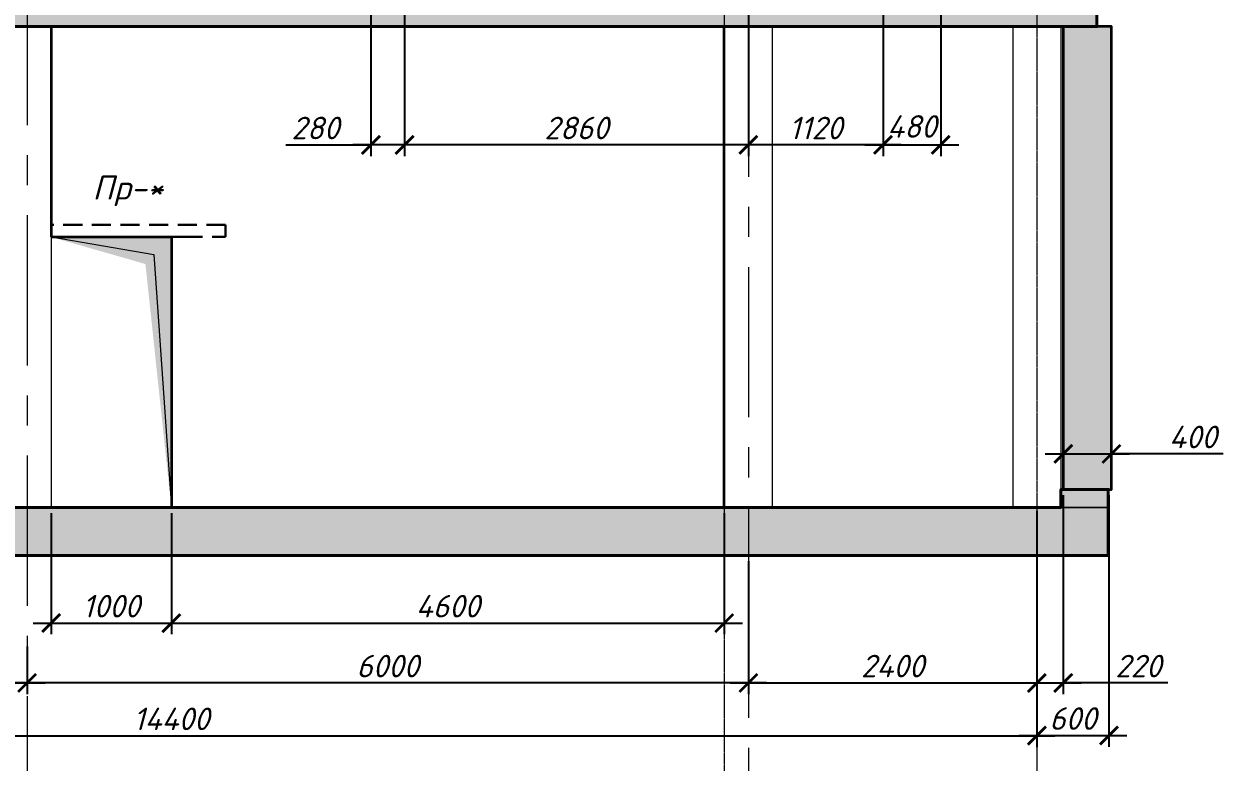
# Model space of a CAD drawing. Header units: millimetres. Extents: x -238377 to 196118, y -123284 to 30177.
# Drawn here: x 168015 to 177990, y -82633 to -76492 of the extents above; entities that cross this region are included whole.
import ezdxf

# ---------------------------------------------------------------- set-up
doc = ezdxf.new("R2010")
doc.units = ezdxf.units.MM
doc.header["$MEASUREMENT"] = 0
doc.linetypes.add('CENTERX2', pattern=[4, 2.5, -0.5, 0.5, -0.5])
doc.linetypes.add('HIDDEN2', pattern=[4.7625, 3.175, -1.5875])
doc.layers.get('0').update_dxf_attribs({"lineweight": 5})
doc.layers.add('#Hatch', color=7, linetype='Continuous', lineweight=5, true_color=0x4d4d4d)
for name, color, linetype, lineweight in [('#Бетон', 10, 'Continuous', 15), ('#Бетон разрез', 20, 'Continuous', 40), ('#Выноски', 150, 'Continuous', 15), ('#Газобетон', 152, 'Continuous', 35), ('#размеры', 7, 'Continuous', 5), ('k_ Осевая', 8, 'CENTERX2', 9), ('Линия пунктир', 190, 'HIDDEN2', 9), ('Линия Тонкая', 252, 'Continuous', 9)]:
    doc.layers.add(name, color=color, linetype=linetype, lineweight=lineweight)
doc.styles.add('STEP PR', font='isocpeui.ttf')
doc.dimstyles.new('SPDS', dxfattribs={"dimscale": 10, "dimtxt": 2.5, "dimasz": 2, "dimexe": 1.25, "dimexo": 0.625, "dimtad": 1, "dimdec": 0, "dimrnd": 0.001, "dimtxsty": 'STEP PR', "dimblk": 'ARCHTICK', "dimcen": 2.5, "dimdle": 2, "dimclrd": 256, "dimclre": 256, "dimclrt": 7, "dimadec": 0, "dimazin": 2, "dimtfac": 0.75, "dimtdec": 0, "dimtmove": 1, "dimatfit": 3, "dimfxl": 1, "dimtolj": 1, "dimarcsym": 1})

# ---------------------------------------------------------------- blocks, each defined once
blk = doc.blocks.new('_ArchTick')
at = {"color": 0, "linetype": 'ByBlock', "const_width": 0.15}
blk.add_lwpolyline([(-0.5, -0.5), (0.5, 0.5)], dxfattribs=at)
blk = doc.blocks.new('*D832')
at = {"layer": '#размеры', "lineweight": -2, "transparency": 16777216}
for p, q in [((162041.4, -81021.8), (162041.4, -82068.7)), ((168041.4, -81671.8), (168041.4, -82068.7)), ((161891.4, -81974.9), (168191.4, -81974.9))]:
    blk.add_line(p, q, dxfattribs=at)
at = {"layer": 'Defpoints', "color": 0, "transparency": 16777216}
for p in [(162041.4, -80974.9), (168041.4, -81624.9), (168041.4, -81974.9)]:
    blk.add_point(p, dxfattribs=at)
at = {"layer": '#размеры', "lineweight": -2, "transparency": 16777216, "xscale": 150, "yscale": 150, "zscale": 150, "rotation": 180}
blk.add_blockref('_ArchTick', (162041.4, -81974.9), dxfattribs=at)
at = {"layer": '#размеры', "lineweight": -2, "transparency": 16777216, "xscale": 150, "yscale": 150, "zscale": 150}
blk.add_blockref('_ArchTick', (168041.4, -81974.9), dxfattribs=at)
at = {"layer": '#размеры', "color": 7, "transparency": 16777216, "insert": (165041.4, -81834.3), "char_height": 187.5, "attachment_point": 5, "style": 'STEP PR'}
blk.add_mtext('\\A1;6000', dxfattribs=at)
blk = doc.blocks.new('*D833')
at = {"layer": '#размеры', "lineweight": -2, "transparency": 16777216}
for p, q in [((162041.4, -80761.3), (162041.4, -82508.1)), ((176441.4, -81364.9), (176441.4, -82508.1)), ((161891.4, -82414.4), (176591.4, -82414.4))]:
    blk.add_line(p, q, dxfattribs=at)
at = {"layer": 'Defpoints', "color": 0, "transparency": 16777216}
for p in [(162041.4, -80714.4), (176441.4, -81318), (176441.4, -82414.4)]:
    blk.add_point(p, dxfattribs=at)
at = {"layer": '#размеры', "lineweight": -2, "transparency": 16777216, "xscale": 150, "yscale": 150, "zscale": 150, "rotation": 180}
blk.add_blockref('_ArchTick', (162041.4, -82414.4), dxfattribs=at)
at = {"layer": '#размеры', "lineweight": -2, "transparency": 16777216, "xscale": 150, "yscale": 150, "zscale": 150}
blk.add_blockref('_ArchTick', (176441.4, -82414.4), dxfattribs=at)
at = {"layer": '#размеры', "color": 7, "transparency": 16777216, "insert": (169241.4, -82273.8), "char_height": 187.5, "attachment_point": 5, "style": 'STEP PR'}
blk.add_mtext('\\A1;14400', dxfattribs=at)
blk = doc.blocks.new('*D834')
at = {"layer": '#размеры', "lineweight": -2, "transparency": 16777216}
for p, q in [((174041.4, -81021.8), (174041.4, -82068.7)), ((168041.4, -81671.8), (168041.4, -82068.7)), ((174191.4, -81974.9), (167891.4, -81974.9))]:
    blk.add_line(p, q, dxfattribs=at)
at = {"layer": 'Defpoints', "color": 0, "transparency": 16777216}
for p in [(174041.4, -80974.9), (168041.4, -81624.9), (168041.4, -81974.9)]:
    blk.add_point(p, dxfattribs=at)
at = {"layer": '#размеры', "lineweight": -2, "transparency": 16777216, "xscale": 150, "yscale": 150, "zscale": 150, "rotation": 180}
blk.add_blockref('_ArchTick', (168041.4, -81974.9), dxfattribs=at)
at = {"layer": '#размеры', "lineweight": -2, "transparency": 16777216, "xscale": 150, "yscale": 150, "zscale": 150}
blk.add_blockref('_ArchTick', (174041.4, -81974.9), dxfattribs=at)
at = {"layer": '#размеры', "color": 7, "transparency": 16777216, "insert": (171041.4, -81834.3), "char_height": 187.5, "attachment_point": 5, "style": 'STEP PR'}
blk.add_mtext('\\A1;6000', dxfattribs=at)
blk = doc.blocks.new('*D835')
at = {"layer": '#размеры', "lineweight": -2, "transparency": 16777216}
for p, q in [((174041.4, -80961.3), (174041.4, -82068.7)), ((176441.4, -81567.7), (176441.4, -82068.7)), ((173891.4, -81974.9), (176591.4, -81974.9))]:
    blk.add_line(p, q, dxfattribs=at)
at = {"layer": 'Defpoints', "color": 0, "transparency": 16777216}
for p in [(174041.4, -80914.4), (176441.4, -81520.8), (176441.4, -81974.9)]:
    blk.add_point(p, dxfattribs=at)
at = {"layer": '#размеры', "lineweight": -2, "transparency": 16777216, "xscale": 150, "yscale": 150, "zscale": 150, "rotation": 180}
blk.add_blockref('_ArchTick', (174041.4, -81974.9), dxfattribs=at)
at = {"layer": '#размеры', "lineweight": -2, "transparency": 16777216, "xscale": 150, "yscale": 150, "zscale": 150}
blk.add_blockref('_ArchTick', (176441.4, -81974.9), dxfattribs=at)
at = {"layer": '#размеры', "color": 7, "transparency": 16777216, "insert": (175241.4, -81834.3), "char_height": 187.5, "attachment_point": 5, "style": 'STEP PR'}
blk.add_mtext('\\A1;2400', dxfattribs=at)
blk = doc.blocks.new('*D837')
at = {"layer": '#размеры', "lineweight": -2, "transparency": 16777216}
for p, q in [((174041.4, -76362.1), (174041.4, -77592)), ((175161.7, -76361.3), (175161.7, -77592)), ((175311.7, -77498.2), (173891.4, -77498.2))]:
    blk.add_line(p, q, dxfattribs=at)
at = {"layer": 'Defpoints', "color": 0, "transparency": 16777216}
for p in [(174041.4, -76315.2), (175161.7, -76314.4), (174041.4, -77498.2)]:
    blk.add_point(p, dxfattribs=at)
at = {"layer": '#размеры', "lineweight": -2, "transparency": 16777216, "xscale": 150, "yscale": 150, "zscale": 150, "rotation": 180}
blk.add_blockref('_ArchTick', (174041.4, -77498.2), dxfattribs=at)
at = {"layer": '#размеры', "lineweight": -2, "transparency": 16777216, "xscale": 150, "yscale": 150, "zscale": 150}
blk.add_blockref('_ArchTick', (175161.7, -77498.2), dxfattribs=at)
at = {"layer": '#размеры', "color": 7, "transparency": 16777216, "insert": (174601.6, -77357.6), "char_height": 187.5, "attachment_point": 5, "style": 'STEP PR'}
blk.add_mtext('\\A1;1120', dxfattribs=at)
blk = doc.blocks.new('*D951')
at = {"layer": '#размеры', "lineweight": -2, "transparency": 16777216}
for p, q in [((175161.7, -76361.3), (175161.7, -77592)), ((175641.4, -76361.3), (175641.4, -77592)), ((175011.7, -77498.2), (175791.4, -77498.2))]:
    blk.add_line(p, q, dxfattribs=at)
at = {"layer": 'Defpoints', "color": 0, "transparency": 16777216}
for p in [(175161.7, -76314.4), (175641.4, -76314.4), (175641.4, -77498.2)]:
    blk.add_point(p, dxfattribs=at)
at = {"layer": '#размеры', "lineweight": -2, "transparency": 16777216, "xscale": 150, "yscale": 150, "zscale": 150, "rotation": 180}
blk.add_blockref('_ArchTick', (175161.7, -77498.2), dxfattribs=at)
at = {"layer": '#размеры', "lineweight": -2, "transparency": 16777216, "xscale": 150, "yscale": 150, "zscale": 150}
blk.add_blockref('_ArchTick', (175641.4, -77498.2), dxfattribs=at)
at = {"layer": '#размеры', "color": 7, "transparency": 16777216, "insert": (175401.6, -77344.7), "char_height": 187.5, "attachment_point": 5, "style": 'STEP PR'}
blk.add_mtext('\\A1;480', dxfattribs=at)
blk = doc.blocks.new('*D847')
at = {"layer": '#размеры', "lineweight": -2, "transparency": 16777216}
for p, q in [((168241.4, -80561.3), (168241.4, -81570.3)), ((169241.4, -80561.3), (169241.4, -81570.3)), ((168091.4, -81476.6), (169391.4, -81476.6))]:
    blk.add_line(p, q, dxfattribs=at)
at = {"layer": 'Defpoints', "color": 0, "transparency": 16777216}
for p in [(168241.4, -80514.4), (169241.4, -80514.4), (169241.4, -81476.6)]:
    blk.add_point(p, dxfattribs=at)
at = {"layer": '#размеры', "lineweight": -2, "transparency": 16777216, "xscale": 150, "yscale": 150, "zscale": 150, "rotation": 180}
blk.add_blockref('_ArchTick', (168241.4, -81476.6), dxfattribs=at)
at = {"layer": '#размеры', "lineweight": -2, "transparency": 16777216, "xscale": 150, "yscale": 150, "zscale": 150}
blk.add_blockref('_ArchTick', (169241.4, -81476.6), dxfattribs=at)
at = {"layer": '#размеры', "color": 7, "lineweight": 5, "transparency": 16777216, "insert": (168741.4, -81336), "char_height": 187.5, "attachment_point": 5, "style": 'STEP PR'}
blk.add_mtext('\\A1;1000', dxfattribs=at)
blk = doc.blocks.new('*D955')
at = {"layer": '#размеры', "lineweight": -2, "transparency": 16777216}
for p, q in [((169241.4, -80561.3), (169241.4, -81570.3)), ((173841.4, -80561.3), (173841.4, -81570.3)), ((169091.4, -81476.6), (173991.4, -81476.6))]:
    blk.add_line(p, q, dxfattribs=at)
at = {"layer": 'Defpoints', "color": 0, "transparency": 16777216}
for p in [(169241.4, -80514.4), (173841.4, -80514.4), (173841.4, -81476.6)]:
    blk.add_point(p, dxfattribs=at)
at = {"layer": '#размеры', "lineweight": -2, "transparency": 16777216, "xscale": 150, "yscale": 150, "zscale": 150, "rotation": 180}
blk.add_blockref('_ArchTick', (169241.4, -81476.6), dxfattribs=at)
at = {"layer": '#размеры', "lineweight": -2, "transparency": 16777216, "xscale": 150, "yscale": 150, "zscale": 150}
blk.add_blockref('_ArchTick', (173841.4, -81476.6), dxfattribs=at)
at = {"layer": '#размеры', "color": 7, "transparency": 16777216, "insert": (171541.4, -81336), "char_height": 187.5, "attachment_point": 5, "style": 'STEP PR'}
blk.add_mtext('\\A1;4600', dxfattribs=at)
blk = doc.blocks.new('*D956')
at = {"layer": '#размеры', "lineweight": -2, "transparency": 16777216}
for p, q in [((171181.4, -76361.3), (171181.4, -77592)), ((174041.4, -77314.8), (174041.4, -77592)), ((174191.4, -77498.2), (171031.4, -77498.2))]:
    blk.add_line(p, q, dxfattribs=at)
at = {"layer": 'Defpoints', "color": 0, "transparency": 16777216}
for p in [(171181.4, -76314.4), (174041.4, -77267.9), (171181.4, -77498.2)]:
    blk.add_point(p, dxfattribs=at)
at = {"layer": '#размеры', "lineweight": -2, "transparency": 16777216, "xscale": 150, "yscale": 150, "zscale": 150, "rotation": 180}
blk.add_blockref('_ArchTick', (171181.4, -77498.2), dxfattribs=at)
at = {"layer": '#размеры', "lineweight": -2, "transparency": 16777216, "xscale": 150, "yscale": 150, "zscale": 150}
blk.add_blockref('_ArchTick', (174041.4, -77498.2), dxfattribs=at)
at = {"layer": '#размеры', "color": 7, "lineweight": 5, "transparency": 16777216, "insert": (172611.4, -77357.6), "char_height": 187.5, "attachment_point": 5, "style": 'STEP PR'}
blk.add_mtext('\\A1;2860', dxfattribs=at)
blk = doc.blocks.new('*D957')
at = {"layer": '#размеры', "lineweight": -2, "transparency": 16777216}
for p, q in [((170901.4, -76366.8), (170901.4, -77592)), ((171181.4, -76361.3), (171181.4, -77592)), ((170193.2, -77498.2), (170901.4, -77498.2)), ((171331.4, -77498.2), (170751.4, -77498.2))]:
    blk.add_line(p, q, dxfattribs=at)
at = {"layer": 'Defpoints', "color": 0, "transparency": 16777216}
for p in [(170901.4, -76319.9), (171181.4, -76314.4), (170901.4, -77498.2)]:
    blk.add_point(p, dxfattribs=at)
at = {"layer": '#размеры', "lineweight": -2, "transparency": 16777216, "xscale": 150, "yscale": 150, "zscale": 150, "rotation": 180}
blk.add_blockref('_ArchTick', (170901.4, -77498.2), dxfattribs=at)
at = {"layer": '#размеры', "lineweight": -2, "transparency": 16777216, "xscale": 150, "yscale": 150, "zscale": 150}
blk.add_blockref('_ArchTick', (171181.4, -77498.2), dxfattribs=at)
at = {"layer": '#размеры', "color": 7, "lineweight": 5, "transparency": 16777216, "insert": (170439.2, -77357.6), "char_height": 187.5, "attachment_point": 5, "style": 'STEP PR'}
blk.add_mtext('\\A1;280', dxfattribs=at)
blk = doc.blocks.new('*D959')
at = {"layer": '#размеры', "lineweight": -2, "transparency": 16777216}
for p, q in [((177041.4, -80411.3), (177041.4, -82505.5)), ((176441.4, -82021.8), (176441.4, -82505.5)), ((176291.4, -82411.7), (177191.4, -82411.7))]:
    blk.add_line(p, q, dxfattribs=at)
at = {"layer": 'Defpoints', "color": 0, "transparency": 16777216}
for p in [(177041.4, -80364.4), (176441.4, -81974.9), (177041.4, -82411.7)]:
    blk.add_point(p, dxfattribs=at)
at = {"layer": '#размеры', "lineweight": -2, "transparency": 16777216, "xscale": 150, "yscale": 150, "zscale": 150, "rotation": 180}
blk.add_blockref('_ArchTick', (176441.4, -82411.7), dxfattribs=at)
at = {"layer": '#размеры', "lineweight": -2, "transparency": 16777216, "xscale": 150, "yscale": 150, "zscale": 150}
blk.add_blockref('_ArchTick', (177041.4, -82411.7), dxfattribs=at)
at = {"layer": '#размеры', "color": 7, "transparency": 16777216, "insert": (176741.4, -82271.1), "char_height": 187.5, "attachment_point": 5, "style": 'STEP PR'}
blk.add_mtext('\\A1;600', dxfattribs=at)
blk = doc.blocks.new('*D960')
at = {"layer": '#размеры', "lineweight": -2, "transparency": 16777216}
for p, q in [((176661.4, -80411.3), (176661.4, -82068.7)), ((176441.4, -80541.6), (176441.4, -82068.7)), ((176291.4, -81974.9), (176811.4, -81974.9)), ((177531.6, -81974.9), (176661.4, -81974.9))]:
    blk.add_line(p, q, dxfattribs=at)
at = {"layer": 'Defpoints', "color": 0, "transparency": 16777216}
for p in [(176661.4, -80364.4), (176441.4, -80494.7), (176661.4, -81974.9)]:
    blk.add_point(p, dxfattribs=at)
at = {"layer": '#размеры', "lineweight": -2, "transparency": 16777216, "xscale": 150, "yscale": 150, "zscale": 150, "rotation": 180}
blk.add_blockref('_ArchTick', (176441.4, -81974.9), dxfattribs=at)
at = {"layer": '#размеры', "lineweight": -2, "transparency": 16777216, "xscale": 150, "yscale": 150, "zscale": 150}
blk.add_blockref('_ArchTick', (176661.4, -81974.9), dxfattribs=at)
at = {"layer": '#размеры', "color": 7, "transparency": 16777216, "insert": (177285.6, -81834.3), "char_height": 187.5, "attachment_point": 5, "style": 'STEP PR'}
blk.add_mtext('\\A1;220', dxfattribs=at)
blk = doc.blocks.new('*D961')
at = {"layer": '#размеры', "lineweight": -2, "transparency": 16777216}
for p, q in [((176661.4, -80022.3), (176661.4, -79975.4)), ((177061.4, -80022.3), (177061.4, -79975.4)), ((176511.4, -80069.1), (177211.4, -80069.1)), ((177990.2, -80069.1), (177061.4, -80069.1))]:
    blk.add_line(p, q, dxfattribs=at)
at = {"layer": 'Defpoints', "color": 0, "transparency": 16777216}
for p in [(176661.4, -80069.1), (177061.4, -80069.1), (177061.4, -80069.1)]:
    blk.add_point(p, dxfattribs=at)
at = {"layer": '#размеры', "lineweight": -2, "transparency": 16777216, "xscale": 150, "yscale": 150, "zscale": 150, "rotation": 180}
blk.add_blockref('_ArchTick', (176661.4, -80069.1), dxfattribs=at)
at = {"layer": '#размеры', "lineweight": -2, "transparency": 16777216, "xscale": 150, "yscale": 150, "zscale": 150}
blk.add_blockref('_ArchTick', (177061.4, -80069.1), dxfattribs=at)
at = {"layer": '#размеры', "color": 7, "transparency": 16777216, "insert": (177739.6, -79928.5), "char_height": 187.5, "attachment_point": 5, "style": 'STEP PR'}
blk.add_mtext('\\A1;400', dxfattribs=at)

msp = doc.modelspace()

# ---------------------------------------------------------------- hatches: boundary and pattern name
at = {"layer": '#Hatch', "linetype": 'Continuous', "true_color": 0xd9d9d9}
for points in [[(161441.4, -76514.4), (176941.4, -76514.4), (176941.4, -76314.4), (161441.4, -76314.4)], [(161841.4, -80364.4), (161241.4, -80364.4), (161241.7, -80914.4), (177035.1, -80914.4), (177035.1, -80364.4), (176641.4, -80364.4), (176641.4, -80514.4), (162241.4, -80515), (161841.4, -80515)]]:
    msp.add_hatch(color=254, dxfattribs=at).paths.add_polyline_path(points)
at = {"layer": '#Hatch'}
h = msp.add_hatch(dxfattribs=at)
h.set_pattern_fill('AR-CONC', color=256, scale=20)
h.set_pattern_definition([(50, (0, 0), (143.45204, -12.55043), [15, -165]), (355, (0, 0), (-27.75027, 150.43843), [12, -132]), (100.451444, (11.95, -1.05), (115.70177, 137.888), [12.74804, -140.22842]), (46.1842, (0, 40), (213.44827, -33.10386), [22.5, -247.5]), (96.63564, (17.79, 37.24), (186.9324, 194.82372), [19.12207, -210.34275]), (351.18416, (0, 40), (186.9324, 194.82372), [18, -198]), (21, (20, 30), (119.38141, -80.52378), [15, -165]), (326, (20, 30), (48.66307, 145.03001), [12, -132]), (71.451445, (29.95, 23.29), (168.04448, 64.50623), [12.74804, -140.22842]), (37.5, (0, 0), (2.431971, 66.578771), [0, -130.4, 0, -134, 0, -132.5]), (7.5, (0, 0), (52.613907, 78.882342), [0, -76.4, 0, -127.4, 0, -50.5]), (327.5, (-44.6, 0), (106.764487, -4.510974), [0, -50, 0, -156, 0, -207]), (317.5, (-64.6, 0), (116.637234, 20.020996), [0, -65, 0, -103.6, 0, -147])])
h.paths.add_polyline_path([(177061.4, -76514.4), (176661.4, -76514.4), (176661.4, -80364.4), (177035.1, -80364.4), (177041.4, -80364.4), (177061.4, -80364.4)])
h = msp.add_hatch(color=256, dxfattribs=at)
h.dxf.hatch_style = 1
h.paths.add_polyline_path([(169025.7, -78489.3), (169241.4, -80514.4), (169241.4, -78264.4), (168241.4, -78264.4)])

# ---------------------------------------------------------------- linework, layer by layer
at = {"layer": '#Бетон'}
msp.add_lwpolyline([(167841.4, -71314.4), (168241.4, -71314.4), (168241.4, -76314.4), (173841.4, -76314.4), (173841.3, -69764.4), (174241.3, -69764.4), (174241.4, -76314.4), (176241.4, -76314.4), (176241.4, -76314.4), (176641.4, -76314.4), (176641.4, -76314.4), (176941.4, -76314.4), (176941.4, -76514.4), (176641.4, -76514.4), (176641.4, -80514.4), (177035.1, -80514.4), (177035.1, -80914.4), (161241.4, -80914.4)], dxfattribs=at)
for points in [[(168241.4, -80514.4), (173841.4, -80514.4), (173841.4, -76514.4), (168241.4, -76514.4)], [(174241.4, -76514.4), (176241.4, -76514.4), (176241.4, -80514.4), (174241.4, -80514.4)]]:
    msp.add_lwpolyline(points, close=True, dxfattribs=at)
at = {"layer": '#Бетон разрез', "linetype": 'Continuous'}
for points in [[(161441.4, -76514.4), (176941.4, -76514.4), (176941.4, -76314.4), (161441.4, -76314.4)], [(161841.4, -80364.4), (161241.4, -80364.4), (161241.7, -80914.4), (177035.1, -80914.4), (177035.1, -80364.4), (176641.4, -80364.4), (176641.4, -80514.4), (162241.4, -80515), (161841.4, -80515)]]:
    msp.add_lwpolyline(points, close=True, dxfattribs=at)
at = {"layer": '#Газобетон'}
for points in [[(168241.4, -78264.4), (169241.4, -78264.4), (169241.4, -80514.4), (173841.4, -80514.4), (173841.4, -76514.4), (168241.4, -76514.4), (168241.4, -78264.4)], [(176661.4, -80364.4), (177041.4, -80364.4), (177061.4, -80364.4), (177061.4, -76514.4), (176661.4, -76514.4), (176661.4, -80364.4)]]:
    msp.add_lwpolyline(points, dxfattribs=at)
at = {"layer": 'k_ Осевая', "ltscale": 500}
for points in [[(168041.4, -70083.7), (168041.4, -82764.4)], [(174041.4, -72514.4), (174041.4, -82764.4)], [(174041.4, -72514.4), (174041.4, -82764.4)]]:
    msp.add_lwpolyline(points, dxfattribs=at)
at = {"layer": 'k_ Осевая', "ltscale": 5}
for points in [[(173841.4, -72514.4), (173841.4, -82764.4)], [(176441.4, -75651.3), (176441.4, -82764.4)]]:
    msp.add_lwpolyline(points, dxfattribs=at)
at = {"layer": 'Линия пунктир', "color": 6, "lineweight": 30, "ltscale": 50}
msp.add_lwpolyline([(168241.4, -78264.4), (169341.4, -78264.4), (169691.4, -78264.4), (169691.4, -78164.4), (168241.4, -78164.4), (168241.4, -78264.4)], dxfattribs=at)
at = {"layer": 'Линия Тонкая'}
for points in [[(174241.4, -76514.4), (176241.4, -76514.4), (176241.4, -80514.4), (174241.4, -80514.4)], [(169094.3, -78409.8), (169241.4, -80514.4), (169241.4, -78264.4), (168241.4, -78264.4)], [(177041.4, -80514.4), (176641.4, -80514.4), (176641.4, -80364.4), (177041.4, -80364.4)]]:
    msp.add_lwpolyline(points, close=True, dxfattribs=at)

# ---------------------------------------------------------------- texts
at = {"layer": '#Выноски', "insert": (168584.9, -78007.8), "char_height": 200, "attachment_point": 7, "style": 'STEP PR'}
msp.add_mtext('Пр-*', dxfattribs=at)

# ---------------------------------------------------------------- dimensions: what is measured, and where the dimension line sits
at = {"layer": '#размеры', "lineweight": 5}
dim = msp.add_linear_dim(base=(170901.4, -77498.2), p1=(171181.4, -76314.4), p2=(170901.4, -76319.9), dimstyle='SPDS', override={"dimscale": 75, "dimtxsty": 'STEP PR'}, dxfattribs=at)
dim.commit()
dim.dimension.update_dxf_attribs({"geometry": '*D957', "text_midpoint": (170439.2, -77485.3), "dimtype": 160})
for base, p1, p2, picture, middle in [((171181.4, -77498.2), (174041.4, -77267.9), (171181.4, -76314.4), '*D956', (172611.4, -77357.6)), ((169241.4, -81476.6), (168241.4, -80514.4), (169241.4, -80514.4), '*D847', (168741.4, -81336))]:
    dim = msp.add_linear_dim(base=base, p1=p1, p2=p2, dimstyle='SPDS', override={"dimscale": 75, "dimtxsty": 'STEP PR'}, dxfattribs=at)
    dim.commit()
    dim.dimension.update_dxf_attribs({"geometry": picture, "text_midpoint": middle})
at = {"layer": '#размеры'}
for base, p1, p2, picture, middle in [((174041.4, -77498.2), (175161.7, -76314.4), (174041.4, -76315.2), '*D837', (174601.6, -77357.6)), ((177041.4, -82411.7), (176441.4, -81974.9), (177041.4, -80364.4), '*D959', (176741.4, -82271.1)), ((173841.4, -81476.6), (169241.4, -80514.4), (173841.4, -80514.4), '*D955', (171541.4, -81336)), ((176441.4, -82414.4), (162041.4, -80714.4), (176441.4, -81318), '*D833', (169241.4, -82273.8)), ((168041.4, -81974.9), (162041.4, -80974.9), (168041.4, -81624.9), '*D832', (165041.4, -81834.3)), ((176441.4, -81974.9), (174041.4, -80914.4), (176441.4, -81520.8), '*D835', (175241.4, -81834.3))]:
    dim = msp.add_linear_dim(base=base, p1=p1, p2=p2, dimstyle='SPDS', override={"dimscale": 75, "dimtxsty": 'STEP PR'}, dxfattribs=at)
    dim.commit()
    dim.dimension.update_dxf_attribs({"geometry": picture, "text_midpoint": middle})
for base, p1, p2, override, picture, middle in [((175641.4, -77498.2), (175161.7, -76314.4), (175641.4, -76314.4), {"dimscale": 75}, '*D951', (175401.6, -77485.3)), ((177061.4, -80069.1), (176661.4, -80069.1), (177061.4, -80069.1), {"dimscale": 75, "dimtxsty": 'STEP PR'}, '*D961', (177739.6, -80083.2)), ((176661.4, -81974.9), (176441.4, -80494.7), (176661.4, -80364.4), {"dimscale": 75, "dimtxsty": 'STEP PR'}, '*D960', (177285.6, -82017.7))]:
    dim = msp.add_linear_dim(base=base, p1=p1, p2=p2, dimstyle='SPDS', override=override, dxfattribs=at)
    dim.commit()
    dim.dimension.update_dxf_attribs({"geometry": picture, "text_midpoint": middle, "dimtype": 160})
dim = msp.add_linear_dim(base=(168041.4, -81974.9), p1=(174041.4, -80974.9), p2=(168041.4, -81624.9), angle=180, dimstyle='SPDS', override={"dimscale": 75, "dimtxsty": 'STEP PR'}, dxfattribs=at)
dim.commit()
dim.dimension.update_dxf_attribs({"geometry": '*D834', "text_midpoint": (171041.4, -81834.3)})

doc.saveas('drawing.dxf')
